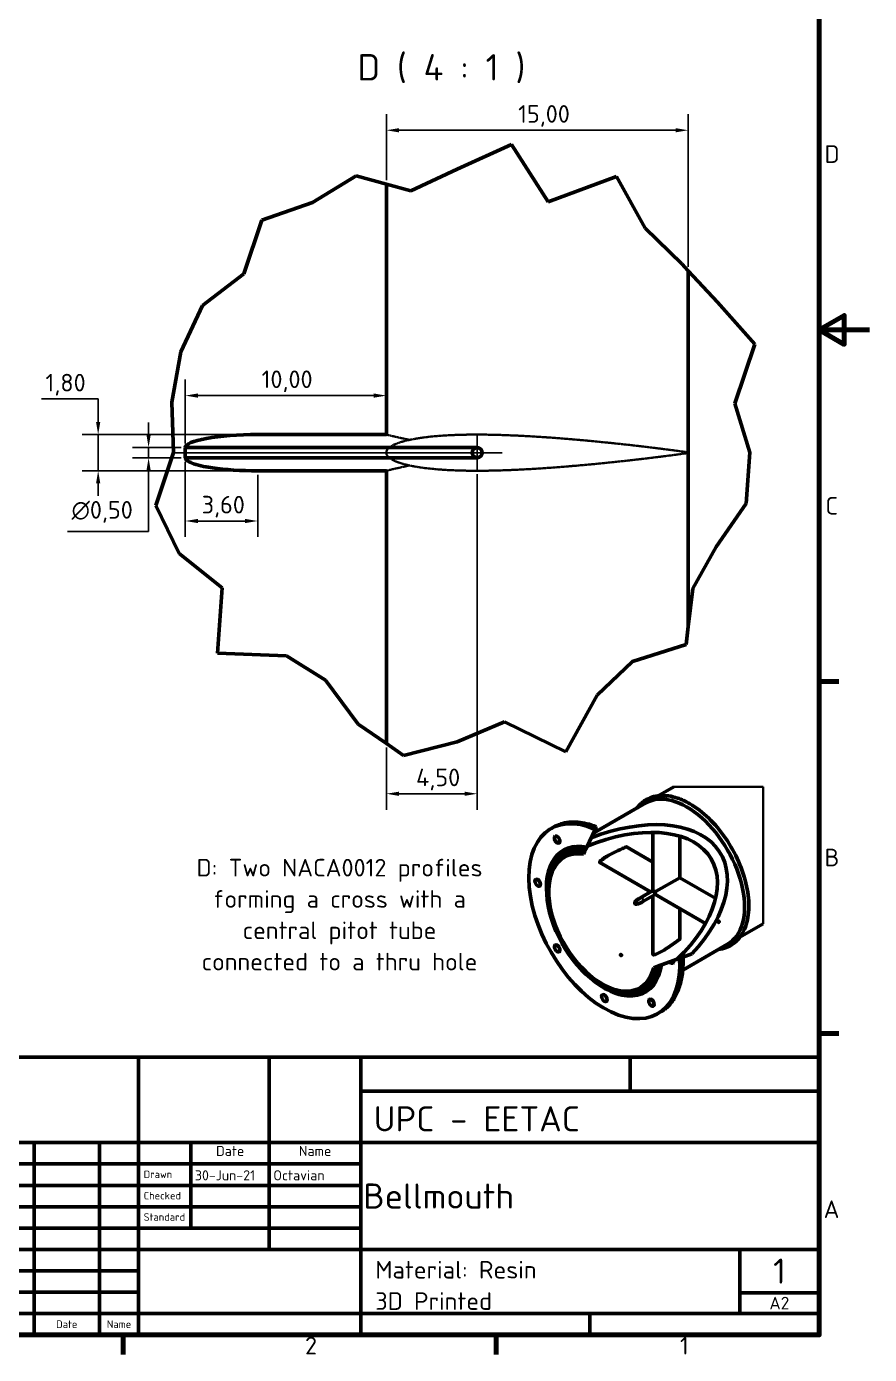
# Model space of a CAD drawing. Header units: millimetres. Extents: x -69 to 1188, y -60 to 840.
# Drawn here: x 853 to 1188, y 12 to 541 of the extents above; entities that cross this region are included whole.
import ezdxf
from ezdxf.enums import TextEntityAlignment as Align

# ---------------------------------------------------------------- set-up
doc = ezdxf.new("R2010")
doc.units = ezdxf.units.MM
doc.header["$LTSCALE"] = 2
doc.linetypes.add('DASHED', pattern=[0.2067, 0.1654, -0.0413])
for name, color, linetype, lineweight in [('Border (ISO)', 7, 'Continuous', 70), ('Break Line (ISO)', 7, 'Continuous', 50), ('Center Mark (ISO)', 7, 'Continuous', 25), ('Centerline (ISO)', 7, 'Continuous', 25), ('Dimension (ISO)', 7, 'Continuous', 25), ('Hidden (ISO)', 7, 'DASHED', 35), ('Symbol (ISO)', 7, 'Continuous', 25), ('Title (ISO)', 7, 'Continuous', 50), ('Visible (ISO)', 7, 'Continuous', 50), ('Visible Narrow (ISO)', 7, 'Continuous', 35)]:
    doc.layers.add(name, color=color, linetype=linetype, lineweight=lineweight)
doc.styles.add('Label Text (DIN)', font='isocpeur.ttf')
doc.styles.add('Note Text (DIN)', font='isocpeur.ttf')
doc.styles.add('Text Style41', font='isocpeur.ttf')
doc.styles.add('Text Style43', font='isocpeur.ttf')
doc.styles.add('Text Style44', font='isocpeur.ttf')
doc.styles.add('Text Style46', font='isocpeur.ttf')
doc.dimstyles.new('Default (DIN)', dxfattribs={"dimscale": 2, "dimtxt": 3.5, "dimasz": 2.5, "dimexe": 3.175, "dimexo": 0.8, "dimgap": 0.8, "dimtad": 1, "dimrnd": 1e-08, "dimzin": 0, "dimtxsty": 'Note Text (DIN)', "dimcen": 0.09, "dimdle": 10, "dimclrd": 256, "dimclre": 256, "dimclrt": 256, "dimadec": 0, "dimazin": 0, "dimtfac": 1, "dimtmove": 0, "dimatfit": 3, "dimfxl": 1, "dimtolj": 1, "dimtzin": 0, "dimlwd": -1, "dimlwe": -1, "dimarcsym": 0})

# ---------------------------------------------------------------- blocks, each defined once
blk = doc.blocks.new('Borders Default Border')
at = {"layer": 'Border (ISO)'}
for p, q in [((584, 140), (587.9, 140)), ((584, 70), (587.9, 70)), ((445.5, 10), (445.5, 6.1)), ((519.75, 10), (519.75, 6.1))]:
    blk.add_line(p, q, dxfattribs=at)
at = {"layer": 'Border (ISO)', "flags": 128}
for points in [[(10, 10), (10, 410), (584, 410), (584, 10), (10, 10)], [(594, 210), (584, 210), (589, 212.89), (589, 207.11), (584, 210)]]:
    blk.add_lwpolyline(points, dxfattribs=at)
at = {"layer": 'Border (ISO)', "char_height": 3.5, "attachment_point": 7, "style": 'Note Text (DIN)'}
for s, insert in [('D', (585.05, 243.25)), ('C', (585.23, 173.25)), ('B', (585.05, 103.25)), ('A', (584.88, 33.25)), ('2', (481.7, 6.1)), ('1', (556.3, 6.1))]:
    blk.add_mtext(s, dxfattribs=dict(at, insert=insert))
blk = doc.blocks.new('Title Blocks DIN')
at = {"layer": 'Title (ISO)'}
for p, q in [((288.4, 155.08), (98.4, 155.08)), ((98.4, 155.08), (98.4, 99.83)), ((153, 99.83), (153, 155.08)), ((179, 138.08), (179, 155.08)), ((197.2, 99.83), (197.2, 155.08)), ((250.8, 148.33), (250.8, 155.08)), ((288.4, 99.83), (288.4, 155.08)), ((197.2, 148.33), (288.4, 148.33)), ((98.4, 138.08), (288.4, 138.08)), ((106.2, 99.83), (106.2, 138.08)), ((132.2, 99.83), (132.2, 138.08)), ((145.2, 99.83), (145.2, 138.08)), ((163.4, 121.08), (163.4, 138.08)), ((179, 116.83), (179, 138.08)), ((98.4, 133.83), (153, 133.83)), ((153, 133.83), (197.2, 133.83)), ((98.4, 129.58), (153, 129.58)), ((153, 129.58), (197.2, 129.58)), ((98.4, 125.33), (153, 125.33)), ((153, 125.33), (197.2, 125.33)), ((98.4, 121.08), (153, 121.08)), ((153, 121.08), (197.2, 121.08)), ((98.4, 116.83), (153, 116.83)), ((153, 116.83), (288.4, 116.83)), ((272.6, 104.08), (272.6, 116.83)), ((98.4, 112.58), (153, 112.58)), ((153, 108.33), (98.4, 108.33)), ((272.6, 108.22), (288.4, 108.22)), ((98.4, 104.08), (153, 104.08)), ((153, 104.08), (197.2, 104.08)), ((197.2, 104.08), (288.4, 104.08)), ((242.8, 99.83), (242.8, 104.08)), ((98.4, 99.83), (288.4, 99.83))]:
    blk.add_line(p, q, dxfattribs=at)
at = {"layer": 'Title (ISO)', "style": 'Text Style46'}
for s, p in [('Date', (171.2, 134.83)), ('Name', (188.1, 134.83))]:
    blk.add_text(s, height=2, dxfattribs=at).set_placement(p, align=Align.BOTTOM_CENTER)
at = {"layer": 'Title (ISO)', "style": 'Text Style44'}
for s, p in [('Drawn', (154, 130.58)), ('Checked', (154, 126.33)), ('Standard', (154, 122.08))]:
    blk.add_text(s, height=1.5, dxfattribs=at).set_placement(p, align=Align.BOTTOM_LEFT)
for s, p in [('State', (102.3, 101.95)), ('Changes', (119.2, 101.95)), ('Date', (138.7, 101.95)), ('Name', (149.1, 101.95))]:
    blk.add_text(s, height=1.5, dxfattribs=at).set_placement(p, align=Align.MIDDLE_CENTER)
at = {"layer": 'Title (ISO)'}
for tag, p, height, style in [('CREATION_DATE_001', (164.2, 130.58), 2, 'Text Style46'), ('AUTHOR_001', (179.8, 130.58), 2, 'Text Style46'), ('TITLE_001', (197.7, 124.95), 5, 'Text Style41'), ('Sheet_number_001', (279.25, 110.02), 5, 'Text Style41'), ('Sheet_Size_001', (278.5, 104.9), 2.5, 'Text Style43')]:
    blk.add_attdef(tag, p, '', height=height, dxfattribs=dict(at, style=style))
at = {"layer": 'Title (ISO)', "style": 'Text Style46'}
for tag, p in [('CHECKED_DATE', (164.4, 126.33)), ('CHECKED_BY', (180, 126.33)), ('ENG_APPROVAL_DATE', (164.4, 122.08)), ('ENG_APPROVED_BY', (180, 122.08))]:
    blk.add_attdef(tag, text='', height=2, dxfattribs=at).set_placement(p, align=Align.BOTTOM_LEFT)
at = {"layer": 'Title (ISO)', "style": 'Text Style41'}
blk.add_attdef('PART_NUMBER', text='', height=5, dxfattribs=at).set_placement((198.2, 110.45), align=Align.MIDDLE_LEFT)
blk = doc.blocks.new('*D27')
at = {"layer": 'Defpoints', "color": 0, "transparency": 16777216}
for p in [(944.56, 378.34), (881.09, 363.94), (944.56, 363.94)]:
    blk.add_point(p, dxfattribs=at)
at = {"layer": 'Dimension (ISO)', "transparency": 16777216}
for p, q in [((858.54, 392.52), (881.09, 392.52)), ((881.09, 392.52), (881.09, 388.34)), ((881.09, 383.34), (881.09, 388.34)), ((942.96, 378.34), (874.74, 378.34)), ((881.09, 378.34), (881.09, 363.94)), ((942.96, 363.94), (874.74, 363.94)), ((881.09, 358.94), (881.09, 353.94))]:
    blk.add_line(p, q, dxfattribs=at)
for points in [[(880.25, 383.34), (881.92, 383.34), (881.09, 378.34)], [(880.25, 358.94), (881.92, 358.94), (881.09, 363.94)]]:
    blk.add_solid(points, dxfattribs=at)
at = {"layer": 'Dimension (ISO)', "transparency": 16777216, "insert": (860.14, 402.52), "char_height": 7, "attachment_point": 1, "style": 'Note Text (DIN)'}
blk.add_mtext('\\A1;1,80', dxfattribs=at)
blk = doc.blocks.new('*D28')
at = {"layer": 'Defpoints', "color": 0, "transparency": 16777216}
for p in [(915.76, 369.14), (944.56, 363.94), (944.56, 343.94)]:
    blk.add_point(p, dxfattribs=at)
at = {"layer": 'Dimension (ISO)', "transparency": 16777216}
for p, q in [((915.76, 367.54), (915.76, 337.59)), ((944.56, 362.34), (944.56, 337.59)), ((920.76, 343.94), (939.56, 343.94))]:
    blk.add_line(p, q, dxfattribs=at)
for points in [[(920.76, 344.77), (920.76, 343.11), (915.76, 343.94)], [(939.56, 344.77), (939.56, 343.11), (944.56, 343.94)]]:
    blk.add_solid(points, dxfattribs=at)
at = {"layer": 'Dimension (ISO)', "transparency": 16777216, "insert": (922.28, 353.94), "char_height": 7, "attachment_point": 1, "style": 'Note Text (DIN)'}
blk.add_mtext('\\A1;3,60', dxfattribs=at)
blk = doc.blocks.new('*D29')
at = {"layer": 'Defpoints', "color": 0, "transparency": 16777216}
for p in [(915.76, 373.14), (901.15, 369.14), (915.76, 369.14)]:
    blk.add_point(p, dxfattribs=at)
at = {"layer": 'Dimension (ISO)', "transparency": 16777216}
for p, q in [((901.15, 378.14), (901.15, 383.14)), ((914.16, 373.14), (894.8, 373.14)), ((901.15, 373.14), (901.15, 369.14)), ((914.16, 369.14), (894.8, 369.14)), ((901.15, 364.14), (901.15, 359.14)), ((901.15, 339.75), (901.15, 359.14)), ((868.94, 339.75), (901.15, 339.75))]:
    blk.add_line(p, q, dxfattribs=at)
for points in [[(900.32, 378.14), (901.98, 378.14), (901.15, 373.14)], [(900.32, 364.14), (901.98, 364.14), (901.15, 369.14)]]:
    blk.add_solid(points, dxfattribs=at)
at = {"layer": 'Dimension (ISO)', "transparency": 16777216, "insert": (870.54, 351.88), "char_height": 7, "attachment_point": 1, "style": 'Note Text (DIN)'}
blk.add_mtext('\\A1;{\\fAIGDT|b0|i0;\\H7.0000;\\ln}\\fISOCPEUR|b0|i0;\\H7.0000;0,50', dxfattribs=at)
blk = doc.blocks.new('*D65')
at = {"layer": 'Defpoints', "color": 0, "transparency": 16777216}
for p in [(915.76, 393.86), (995.76, 393.86), (915.76, 373.14)]:
    blk.add_point(p, dxfattribs=at)
at = {"layer": 'Dimension (ISO)', "transparency": 16777216}
for p, q in [((915.76, 374.74), (915.76, 400.21)), ((990.76, 393.86), (920.76, 393.86))]:
    blk.add_line(p, q, dxfattribs=at)
for points in [[(920.76, 394.7), (920.76, 393.03), (915.76, 393.86)], [(990.76, 394.7), (990.76, 393.03), (995.76, 393.86)]]:
    blk.add_solid(points, dxfattribs=at)
at = {"layer": 'Dimension (ISO)', "transparency": 16777216, "insert": (946.13, 403.86), "char_height": 7, "attachment_point": 1, "style": 'Note Text (DIN)'}
blk.add_mtext('\\A1;10,00', dxfattribs=at)
blk = doc.blocks.new('*D66')
at = {"layer": 'Defpoints', "color": 0, "transparency": 16777216}
for p in [(1115.89, 499.48), (995.76, 478.05), (1115.89, 443.48)]:
    blk.add_point(p, dxfattribs=at)
at = {"layer": 'Dimension (ISO)', "transparency": 16777216}
for p, q in [((995.76, 479.65), (995.76, 505.83)), ((1115.89, 445.08), (1115.89, 505.83)), ((1000.76, 499.48), (1110.89, 499.48))]:
    blk.add_line(p, q, dxfattribs=at)
for points in [[(1000.76, 500.31), (1000.76, 498.64), (995.76, 499.48)], [(1110.89, 500.31), (1110.89, 498.64), (1115.89, 499.48)]]:
    blk.add_solid(points, dxfattribs=at)
at = {"layer": 'Dimension (ISO)', "transparency": 16777216, "insert": (1043.75, 509.48), "char_height": 7, "attachment_point": 1, "style": 'Note Text (DIN)'}
blk.add_mtext('\\A1; \\fISOCPEUR|b0|i0;\\H7.0000;15,00', dxfattribs=at)
blk = doc.blocks.new('*D67')
at = {"layer": 'Defpoints', "color": 0, "transparency": 16777216}
for p in [(1031.89, 364.14), (995.76, 255.38), (1031.89, 235.38)]:
    blk.add_point(p, dxfattribs=at)
at = {"layer": 'Dimension (ISO)', "transparency": 16777216}
for p, q in [((1031.89, 362.54), (1031.89, 229.03)), ((995.76, 253.78), (995.76, 229.03)), ((1000.76, 235.38), (1026.89, 235.38))]:
    blk.add_line(p, q, dxfattribs=at)
for points in [[(1000.76, 236.21), (1000.76, 234.54), (995.76, 235.38)], [(1026.89, 236.21), (1026.89, 234.54), (1031.89, 235.38)]]:
    blk.add_solid(points, dxfattribs=at)
at = {"layer": 'Dimension (ISO)', "transparency": 16777216, "insert": (1003.15, 245.38), "char_height": 7, "attachment_point": 1, "style": 'Note Text (DIN)'}
blk.add_mtext('\\A1; \\fISOCPEUR|b0|i0;\\H7.0000;4,50', dxfattribs=at)

msp = doc.modelspace()

# ---------------------------------------------------------------- linework, layer by layer
at = {"layer": 'Break Line (ISO)'}
for p, q in [((1023.882, 484.011), (1045.506, 493.867)), ((1045.506, 493.867), (1060.178, 470.954)), ((966.419, 470.757), (983.799, 481.356)), ((983.799, 481.356), (995.76, 478.054)), ((1005.521, 475.359), (1023.882, 484.011)), ((1060.178, 470.954), (1087.284, 481.047)), ((1087.284, 481.047), (1098.802, 460.517)), ((995.76, 478.054), (1005.521, 475.359)), ((946.27, 463.724), (966.419, 470.757)), ((939.085, 442.383), (946.27, 463.724)), ((1098.802, 460.517), (1113.295, 446.257)), ((1113.295, 446.257), (1115.891, 443.475)), ((922.617, 429.695), (939.085, 442.383)), ((1115.891, 443.475), (1127.49, 431.048)), ((913.996, 411.225), (922.617, 429.695)), ((1127.49, 431.048), (1142.359, 414.352)), ((1142.359, 414.352), (1134.383, 390.714)), ((910.379, 391.243), (913.996, 411.225)), ((911.036, 371.23), (910.379, 391.243)), ((1134.383, 390.714), (1140.392, 371.23)), ((904.032, 350.097), (911.036, 371.23)), ((1140.392, 371.23), (1138.965, 350.937)), ((913.326, 330.991), (904.032, 350.097)), ((1138.965, 350.937), (1127.055, 333.678)), ((1127.055, 333.678), (1117.765, 317.026)), ((930.476, 317.302), (913.326, 330.991)), ((928.615, 291.292), (930.476, 317.302)), ((1117.765, 317.026), (1115.891, 301.901)), ((1115.891, 301.901), (1115.008, 294.766)), ((955.992, 290.323), (928.615, 291.292)), ((1115.008, 294.766), (1093.753, 287.96)), ((971.513, 280.524), (955.992, 290.323)), ((1093.753, 287.96), (1079.691, 274.565)), ((984.54, 263.141), (971.513, 280.524)), ((1079.691, 274.565), (1067.245, 252.089)), ((995.76, 255.377), (984.54, 263.141)), ((1042.788, 264.008), (1023.882, 256.06)), ((1067.245, 252.089), (1042.788, 264.008)), ((1002.617, 250.631), (995.76, 255.377)), ((1023.882, 256.06), (1002.617, 250.631))]:
    msp.add_line(p, q, dxfattribs=at)
at = {"layer": 'Center Mark (ISO)', "linetype": 'Continuous'}
for p, q in [((1031.891, 378.14), (1031.891, 364.14)), ((1041.891, 371.14), (1024.891, 371.14))]:
    msp.add_line(p, q, dxfattribs=at)
at = {"layer": 'Centerline (ISO)', "linetype": 'Continuous'}
msp.add_line((1036.891, 371.14), (910.76, 371.14), dxfattribs=at)
at = {"layer": 'Hidden (ISO)'}
for start, end in [(0, 82.02529), (277.97471, 0)]:
    msp.add_arc((1115.739, 371.14), 0.153, start, end, dxfattribs=at)
for points, knots in [([(1004.995, 376.231), (1003.216, 376.615), (1001.068, 377.09), (998.518, 377.675), (997.694, 377.868), (996.722, 378.101), (996.418, 378.175), (996.035, 378.27), (995.912, 378.301), (995.786, 378.333), (995.76, 378.34), (995.76, 378.34)], [-0.177447077, -0.177447077, -0.177447077, -0.177447077, -0.164160256, -0.164160256, -0.158491934, -0.158491934, -0.15578151, -0.15578151, -0.154023768, -0.154023768, -0.152796101, -0.152796101, -0.152796101, -0.152796101]), ([(1004.995, 366.049), (1003.394, 366.394), (1001.729, 366.832), (999.286, 367.735), (998.22, 368.205), (996.992, 369.05), (996.614, 369.362), (996.144, 369.938), (995.992, 370.179), (995.787, 370.716), (995.76, 370.953), (995.76, 371.331), (995.788, 371.582), (996.032, 372.186), (996.228, 372.465), (996.833, 373.127), (997.324, 373.48), (999.759, 374.941), (1002.719, 375.74), (1004.995, 376.231)], [-0.193936361, -0.193936361, -0.193936361, -0.193936361, -0.176476279, -0.176476279, -0.1651, -0.1651, -0.160034362, -0.160034362, -0.156979733, -0.156979733, -0.153798731, -0.153798731, -0.150540567, -0.150540567, -0.147079216, -0.147079216, -0.141221535, -0.141221535, -0.117304121, -0.117304121, -0.117304121, -0.117304121]), ([(1004.995, 376.231), (1007.634, 376.801), (1010.918, 377.299), (1024.339, 378.531), (1035.077, 378.445), (1064.845, 377.277), (1088.009, 374.84), (1107.64, 372.394), (1111.415, 371.897), (1115.379, 371.345), (1115.665, 371.304), (1115.76, 371.291)], [0.09563607, 0.09563607, 0.09563607, 0.09563607, 0.15164671, 0.15164671, 0.28252738, 0.28252738, 0.56258796, 0.56258796, 0.62937698, 0.62937698, 0.63443183, 0.63443183, 0.63443183, 0.63443183]), ([(1115.76, 370.989), (1115.758, 370.988), (1115.756, 370.988), (1115.587, 370.964), (1113.341, 370.647), (1091.885, 367.801), (1066.056, 365.041), (1035.045, 363.837), (1021.64, 363.643), (1009.204, 365.278), (1007.125, 365.589), (1004.995, 366.049)], [0, 0, 0, 0, 0.000079308, 0.000079308, 0.00644964, 0.00644964, 0.043478091, 0.043478091, 0.059433344, 0.059433344, 0.061661075, 0.061661075, 0.061661075, 0.061661075]), ([(995.76, 363.94), (995.76, 363.94), (995.788, 363.947), (996.032, 364.009), (996.228, 364.058), (996.833, 364.206), (997.324, 364.324), (999.759, 364.896), (1002.719, 365.557), (1004.995, 366.049)], [-0.153798083, -0.153798083, -0.153798083, -0.153798083, -0.150540566, -0.150540566, -0.147079216, -0.147079216, -0.141221535, -0.141221535, -0.117304121, -0.117304121, -0.117304121, -0.117304121])]:
    msp.add_open_spline(points, degree=3, knots=knots, dxfattribs=at)
at = {"layer": 'Visible (ISO)'}
for p, q in [((995.76, 378.34), (995.76, 478.054)), ((1115.891, 443.475), (1115.891, 371.14)), ((944.56, 378.34), (995.76, 378.34)), ((1031.891, 373.14), (915.76, 373.14)), ((915.76, 369.14), (915.76, 373.14)), ((1115.891, 371.14), (1115.891, 301.901)), ((915.76, 369.14), (1031.891, 369.14)), ((995.76, 363.94), (944.56, 363.94)), ((995.76, 255.377), (995.76, 363.94)), ((1103.95, 234.563), (1110.119, 238.125)), ((1078.558, 219.903), (1099.064, 231.742)), ((1061.254, 221.46), (1062.244, 222.031)), ((1079.22, 222.041), (1078.834, 221.214)), ((1079.22, 222.041), (1079.319, 222.254)), ((1075.494, 214.058), (1078.834, 221.214)), ((1078.098, 219.637), (1078.204, 219.699)), ((1101.801, 196.682), (1101.801, 220.012)), ((1112.503, 201.973), (1112.503, 218.5)), ((1066.045, 211.12), (1067.813, 212.141)), ((1074.239, 211.369), (1074.669, 212.291)), ((1075.233, 213.499), (1074.669, 212.291)), ((1075.233, 213.499), (1075.384, 213.821)), ((1075.384, 213.821), (1075.494, 214.058)), ((1091.28, 214.226), (1101.801, 208.152)), ((1080.739, 207.955), (1100.901, 196.314)), ((1112.499, 201.971), (1103.145, 196.571)), ((1112.499, 201.971), (1112.503, 201.973)), ((1112.503, 201.973), (1126.816, 193.71)), ((1101.801, 196.834), (1096.904, 194.006)), ((1102.701, 195.275), (1097.804, 192.447)), ((1101.801, 171.474), (1101.801, 194.755)), ((1102.57, 195.351), (1122.774, 183.686)), ((1112.503, 177.467), (1112.503, 189.616)), ((1136.45, 178.271), (1145.679, 183.6)), ((1113.71, 165.143), (1131.564, 175.451)), ((1112.476, 169.879), (1110.09, 169.007)), ((1112.476, 169.879), (1113.478, 170.245)), ((1113.787, 170.358), (1113.478, 170.245)), ((1113.787, 170.358), (1117.38, 171.671)), ((1103.179, 166.482), (1102.145, 166.104)), ((1103.179, 166.482), (1104.86, 167.096)), ((1105.204, 167.222), (1104.86, 167.096)), ((1105.257, 167.241), (1105.204, 167.222)), ((1108.57, 168.452), (1105.257, 167.241)), ((1110.09, 169.007), (1108.57, 168.452)), ((1097.195, 157.167), (1098.963, 158.187)), ((1103.754, 147.848), (1104.744, 148.419))]:
    msp.add_line(p, q, dxfattribs=at)
for start, end in [(90, 270), (270, 90)]:
    msp.add_arc((1031.891, 371.14), 2, start, end, dxfattribs=at)
for centre, major_axis, ratio, start_param, end_param in [((944.56, 373.14), (28.8, 0), 0.1805556, 1.5707963, 3.1415927), ((1115.314, 203.596), (16.25, -28.146), 0.5773503, 0, 3.1415927), ((1082.504, 184.654), (21.25, -36.806), 0.5773503, 2.4786438, 7.1415526), ((1080.111, 183.272), (45, 25.981), 0.5773503, 5.1145241, 7.6257791), ((1080.111, 183.272), (48.75, 28.146), 0.5773503, 5.2020387, 7.5878597), ((1082.504, 184.654), (-16.3, 28.232), 0.5773503, 5.8067879, 7.2607086), ((1081.62, 184.143), (15.575, -26.977), 0.5773503, 2.6772614, 6.8620904), ((1081.62, 184.143), (-15, 25.981), 0.5773503, 5.853171, 9.9547411), ((1083.388, 185.164), (-16.3, 28.232), 0.5773503, 0.0271163, 0.4726273), ((1083.388, 185.164), (-16.105, 27.895), 0.5773503, 6.0876648, 6.640622), ((1083.388, 185.164), (-15.77, 27.314), 0.5773503, 5.8648929, 6.4495124), ((1083.388, 185.164), (-15.575, 26.977), 0.5773503, 5.877057, 6.2831853), ((1094.808, 191.757), (-0.125, 0.217), 0.5773503, 5.4977871, 8.3775804), ((1094.808, 191.757), (0.125, -0.217), 0.5773503, 5.2359878, 6.2831853), ((1094.808, 191.757), (0.125, -0.217), 0.5773503, 0, 2.3561945), ((1082.504, 184.654), (16.3, -28.232), 0.5773503, 5.305662, 6.9072167), ((1083.388, 185.164), (15.77, -27.314), 0.5773503, 6.1168583, 6.8594403), ((1083.388, 185.164), (15.575, -26.977), 0.5773503, 0, 0.5605382), ((1109.021, 169.344), (0.775, -1.342), 0.5773503, 5.0734008, 7.2915434), ((1083.388, 185.164), (16.105, -27.895), 0.5773503, 5.9257486, 6.4787058), ((1083.388, 185.164), (16.3, -28.232), 0.5773503, 5.810558, 6.256069)]:
    msp.add_ellipse(centre, major_axis=major_axis, ratio=ratio, start_param=start_param, end_param=end_param, dxfattribs=at)
for centre in [(1063.754, 217.13), (1055.988, 199.963), (1063.754, 173.828), (1082.504, 154.035), (1101.254, 152.178)]:
    msp.add_ellipse(centre, major_axis=(-0.775, 1.342), ratio=0.5773503, dxfattribs=at)
for points, knots in [([(944.56, 363.94), (937.97, 363.94), (931.641, 364.343), (924.745, 365.344), (921.566, 365.865), (918.335, 366.971), (917.457, 367.324), (916.539, 367.926), (916.282, 368.127), (915.982, 368.483), (915.89, 368.622), (915.785, 368.892), (915.76, 369.014), (915.76, 369.14)], [-0.4352114, -0.4352114, -0.4352114, -0.4352114, -0.15068149, -0.15068149, -0.05207033, -0.05207033, -0.02216604, -0.02216604, -0.01084963, -0.01084963, -0.00472538, -0.00472538, 0, 0, 0, 0]), ([(1095.593, 229.738), (1096.468, 230.893), (1097.498, 231.87), (1100.385, 233.779), (1102.396, 234.451), (1106.794, 234.806), (1109.189, 234.464), (1113.25, 233.101), (1114.89, 232.349), (1116.521, 231.407)], [5.2590876, 5.2590876, 5.2590876, 5.2590876, 5.4627269, 5.4627269, 5.7651786, 5.7651786, 6.0769252, 6.0769252, 6.2831853, 6.2831853, 6.2831853, 6.2831853]), ([(1116.521, 231.407), (1119.092, 229.922), (1121.644, 227.964), (1126.463, 223.306), (1128.729, 220.61), (1132.756, 214.754), (1134.516, 211.597), (1137.358, 205.132), (1138.44, 201.825), (1139.813, 195.382), (1140.103, 192.247), (1139.84, 186.458), (1139.287, 183.804), (1137.366, 179.295), (1136.009, 177.425), (1132.683, 174.735), (1130.75, 173.879), (1128.456, 173.496), (1128.275, 173.469), (1128.093, 173.446)], [0, 0, 0, 0, 0.325056, 0.325056, 0.6495402, 0.6495402, 0.9733645, 0.9733645, 1.2972504, 1.2972504, 1.6218807, 1.6218807, 1.9468016, 1.9468016, 2.2654303, 2.2654303, 2.5690478, 2.5690478, 2.594894, 2.594894, 2.594894, 2.594894]), ([(1062.244, 222.031), (1063.179, 222.571), (1064.172, 223.008), (1066.254, 223.67), (1067.343, 223.894), (1069.594, 224.129), (1070.756, 224.14), (1073.133, 223.953), (1074.348, 223.754), (1076.812, 223.154), (1078.062, 222.753), (1079.319, 222.254)], [5.49778714, 5.49778714, 5.49778714, 5.49778714, 5.62377355, 5.62377355, 5.74975996, 5.74975996, 5.87574637, 5.87574637, 6.00173277, 6.00173277, 6.12771918, 6.12771918, 6.12771918, 6.12771918]), ([(1078.382, 219.8), (1078.394, 219.808), (1078.406, 219.815), (1078.445, 219.837), (1078.472, 219.853), (1078.521, 219.882), (1078.542, 219.894), (1078.574, 219.912), (1078.586, 219.919), (1078.599, 219.926), (1078.599, 219.926), (1078.59, 219.921), (1078.58, 219.915), (1078.549, 219.897), (1078.529, 219.885), (1078.485, 219.859), (1078.458, 219.844), (1078.401, 219.812), (1078.372, 219.795), (1078.318, 219.764), (1078.29, 219.748), (1078.241, 219.72), (1078.22, 219.708), (1078.204, 219.699)], [0.014688832, 0.014688832, 0.014688832, 0.014688832, 0.018834415, 0.018834415, 0.028251622, 0.028251622, 0.037668829, 0.037668829, 0.047086036, 0.047086036, 0.056503244, 0.056503244, 0.065920451, 0.065920451, 0.075337658, 0.075337658, 0.084754865, 0.084754865, 0.094172073, 0.094172073, 0.10358928, 0.10358928, 0.113006487, 0.113006487, 0.113006487, 0.113006487]), ([(1080.739, 207.955), (1080.726, 207.962), (1080.713, 207.972), (1080.684, 208.003), (1080.675, 208.025), (1080.665, 208.069), (1080.665, 208.094), (1080.672, 208.15), (1080.681, 208.179), (1080.708, 208.248), (1080.73, 208.288), (1080.797, 208.396), (1080.852, 208.466), (1081.04, 208.684), (1081.211, 208.841), (1081.841, 209.382), (1082.427, 209.772), (1083.265, 210.313), (1083.811, 210.633), (1085.369, 211.5), (1086.503, 212.066), (1088.247, 212.896), (1089.005, 213.243), (1090.034, 213.699), (1090.344, 213.833), (1090.779, 214.019), (1090.903, 214.071), (1091.076, 214.144), (1091.126, 214.165), (1091.221, 214.205), (1091.26, 214.221), (1091.272, 214.226)], [0.14151004, 0.14151004, 0.14151004, 0.14151004, 0.14230901, 0.14230901, 0.14372825, 0.14372825, 0.14525247, 0.14525247, 0.14679127, 0.14679127, 0.14890185, 0.14890185, 0.1528901, 0.1528901, 0.16316904, 0.16316904, 0.19669335, 0.19669335, 0.25151861, 0.25151861, 0.36090304, 0.36090304, 0.43946066, 0.43946066, 0.47253682, 0.47253682, 0.48602441, 0.48602441, 0.49147496, 0.49147496, 0.49657782, 0.49657782, 0.49657782, 0.49657782]), ([(1091.272, 214.226), (1091.274, 214.227), (1091.275, 214.227), (1091.277, 214.227), (1091.279, 214.227), (1091.28, 214.226)], [0.0060112828, 0.0060112828, 0.0060112828, 0.0060112828, 0.0064700098, 0.0064700098, 0.0071888998, 0.0071888998, 0.0071888998, 0.0071888998]), ([(1101.801, 196.682), (1101.801, 196.671), (1101.803, 196.66), (1101.813, 196.634), (1101.822, 196.619), (1101.853, 196.591), (1101.872, 196.578), (1101.924, 196.551), (1101.955, 196.541), (1102.024, 196.521), (1102.071, 196.512), (1102.227, 196.492), (1102.35, 196.491), (1102.689, 196.503), (1102.944, 196.537), (1103.145, 196.571)], [-0.157132082, -0.157132082, -0.157132082, -0.157132082, -0.15578151, -0.15578151, -0.154023768, -0.154023768, -0.152420658, -0.152420658, -0.150342525, -0.150342525, -0.146697186, -0.146697186, -0.137799014, -0.137799014, -0.117424672, -0.117424672, -0.117424672, -0.117424672]), ([(1103.145, 196.571), (1103.022, 196.421), (1102.874, 196.23), (1102.701, 195.958), (1102.645, 195.863), (1102.579, 195.723), (1102.559, 195.674), (1102.534, 195.595), (1102.525, 195.563), (1102.516, 195.504), (1102.515, 195.479), (1102.518, 195.426), (1102.524, 195.406), (1102.54, 195.373), (1102.554, 195.36), (1102.57, 195.351)], [-0.177447076, -0.177447076, -0.177447076, -0.177447076, -0.164160256, -0.164160256, -0.158491934, -0.158491934, -0.15578151, -0.15578151, -0.154023767, -0.154023767, -0.152420658, -0.152420658, -0.150342524, -0.150342524, -0.147084202, -0.147084202, -0.147084202, -0.147084202]), ([(1097.804, 192.447), (1097.047, 192.011), (1096.277, 191.568), (1095.265, 191.417), (1095.161, 191.407), (1095.028, 191.422), (1095.002, 191.426), (1094.951, 191.438), (1094.926, 191.446), (1094.878, 191.466), (1094.855, 191.478), (1094.79, 191.519), (1094.751, 191.554), (1094.684, 191.634), (1094.655, 191.681), (1094.613, 191.777), (1094.599, 191.828), (1094.59, 191.905), (1094.589, 191.93), (1094.592, 191.982), (1094.596, 192.008), (1094.614, 192.085), (1094.634, 192.136), (1094.703, 192.27), (1094.759, 192.347), (1094.888, 192.505), (1094.962, 192.584), (1095.268, 192.885), (1095.516, 193.083), (1096.134, 193.538), (1096.514, 193.781), (1096.904, 194.006)], [0, 0, 0, 0, 0.31415092, 0.31415092, 0.34801045, 0.34801045, 0.35585352, 0.35585352, 0.36372162, 0.36372162, 0.37157498, 0.37157498, 0.38738784, 0.38738784, 0.40326725, 0.40326725, 0.41911249, 0.41911249, 0.42694771, 0.42694771, 0.43480801, 0.43480801, 0.45082055, 0.45082055, 0.48245593, 0.48245593, 0.52022438, 0.52022438, 0.63321747, 0.63321747, 0.79492255, 0.79492255, 0.79492255, 0.79492255]), ([(1127.877, 184.313), (1127.877, 184.339), (1127.881, 184.369), (1127.899, 184.43), (1127.913, 184.461), (1127.944, 184.515), (1127.964, 184.542), (1128.007, 184.588), (1128.031, 184.607), (1128.053, 184.62), (1128.075, 184.633), (1128.099, 184.641), (1128.143, 184.646), (1128.163, 184.641), (1128.194, 184.623), (1128.208, 184.608), (1128.226, 184.568), (1128.23, 184.543), (1128.23, 184.517)], [0.113006487, 0.113006487, 0.113006487, 0.113006487, 0.122423694, 0.122423694, 0.131840902, 0.131840902, 0.141258109, 0.141258109, 0.150675316, 0.150675316, 0.150675316, 0.160092523, 0.160092523, 0.169509731, 0.169509731, 0.178926938, 0.178926938, 0.188344145, 0.188344145, 0.188344145, 0.188344145]), ([(1128.23, 184.517), (1128.23, 184.492), (1128.226, 184.462), (1128.208, 184.401), (1128.194, 184.371), (1128.163, 184.316), (1128.143, 184.289), (1128.099, 184.243), (1128.075, 184.225), (1128.031, 184.199), (1128.007, 184.19), (1127.964, 184.186), (1127.944, 184.19), (1127.913, 184.208), (1127.899, 184.223), (1127.881, 184.263), (1127.877, 184.288), (1127.877, 184.313)], [0.037668829, 0.037668829, 0.037668829, 0.037668829, 0.047086036, 0.047086036, 0.056503244, 0.056503244, 0.065920451, 0.065920451, 0.075337658, 0.075337658, 0.084754865, 0.084754865, 0.094172073, 0.094172073, 0.10358928, 0.10358928, 0.113006487, 0.113006487, 0.113006487, 0.113006487]), ([(1112.499, 177.461), (1112.482, 177.448), (1112.361, 177.355), (1110.675, 176.079), (1108.702, 174.685), (1106.077, 173.032), (1104.951, 172.365), (1103.576, 171.731), (1103.201, 171.572), (1102.652, 171.393), (1102.398, 171.321), (1102.134, 171.3), (1102.077, 171.298), (1101.979, 171.308), (1101.946, 171.317), (1101.894, 171.335), (1101.871, 171.348), (1101.834, 171.378), (1101.821, 171.395), (1101.804, 171.433), (1101.801, 171.454), (1101.801, 171.474)], [0, 0, 0, 0, 0.00834597, 0.00834597, 0.08236164, 0.08236164, 0.12198308, 0.12198308, 0.13405182, 0.13405182, 0.14064222, 0.14064222, 0.14230901, 0.14230901, 0.14372825, 0.14372825, 0.14525247, 0.14525247, 0.14679127, 0.14679127, 0.14847023, 0.14847023, 0.14847023, 0.14847023]), ([(1112.503, 177.467), (1112.503, 177.466), (1112.502, 177.465), (1112.501, 177.462), (1112.5, 177.462), (1112.499, 177.461)], [0.0100644597, 0.0100644597, 0.0100644597, 0.0100644597, 0.0107833497, 0.0107833497, 0.0112420767, 0.0112420767, 0.0112420767, 0.0112420767]), ([(1089.312, 171.014), (1089.29, 171.001), (1089.262, 170.991), (1089.201, 170.981), (1089.168, 170.982), (1089.106, 170.99), (1089.073, 170.999), (1089.013, 171.026), (1088.986, 171.044), (1088.943, 171.082), (1088.924, 171.105), (1088.9, 171.152), (1088.895, 171.177), (1088.896, 171.223), (1088.903, 171.246), (1088.929, 171.287), (1088.948, 171.304), (1088.992, 171.33), (1089.02, 171.34), (1089.081, 171.349), (1089.114, 171.349), (1089.176, 171.34), (1089.209, 171.331), (1089.269, 171.304), (1089.296, 171.286), (1089.339, 171.248), (1089.357, 171.225), (1089.382, 171.177), (1089.387, 171.153), (1089.386, 171.108), (1089.379, 171.085), (1089.353, 171.044), (1089.334, 171.027), (1089.312, 171.014)], [0, 0, 0, 0, 0.00941721, 0.00941721, 0.01883443, 0.01883443, 0.02825164, 0.02825164, 0.03766886, 0.03766886, 0.04708607, 0.04708607, 0.05650329, 0.05650329, 0.0659205, 0.0659205, 0.07533771, 0.07533771, 0.08475493, 0.08475493, 0.09417214, 0.09417214, 0.10358936, 0.10358936, 0.11300657, 0.11300657, 0.12242378, 0.12242378, 0.131841, 0.131841, 0.14125821, 0.14125821, 0.15067543, 0.15067543, 0.15067543, 0.15067543]), ([(1113.787, 170.358), (1113.887, 168.352), (1113.844, 166.413), (1113.47, 162.722), (1113.14, 160.969), (1112.194, 157.699), (1111.578, 156.182), (1110.071, 153.428), (1109.18, 152.193), (1107.143, 150.049), (1105.997, 149.142), (1104.744, 148.419)], [1.51185268, 1.51185268, 1.51185268, 1.51185268, 1.68072104, 1.68072104, 1.8495894, 1.8495894, 2.01845777, 2.01845777, 2.18732613, 2.18732613, 2.35619449, 2.35619449, 2.35619449, 2.35619449])]:
    msp.add_open_spline(points, degree=3, knots=knots, dxfattribs=at)
at = {"layer": 'Visible Narrow (ISO)'}
for p, q in [((1145.679, 238.125), (1110.119, 238.125)), ((1145.679, 183.6), (1145.679, 238.125)), ((1112.499, 201.971), (1112.499, 218.502)), ((1101.801, 208.148), (1091.272, 214.226)), ((1126.815, 193.706), (1112.499, 201.971)), ((1112.499, 177.461), (1112.499, 189.618))]:
    msp.add_line(p, q, dxfattribs=at)
for centre, major_axis, ratio, start_param, end_param in [((1083.494, 185.225), (-21.25, 36.806), 0.5773503, 5.6405104, 6.2831853), ((1097.354, 193.431), (2.535, 1.512), 0.1550705, 1.4785378, 3.0493341), ((1097.354, 193.227), (-0.45, 0.779), 0.5773503, 3.1415927, 6.2831853), ((1083.494, 185.225), (21.25, -36.806), 0.5773503, 0, 0.8526344)]:
    msp.add_ellipse(centre, major_axis=major_axis, ratio=ratio, start_param=start_param, end_param=end_param, dxfattribs=at)

# ---------------------------------------------------------------- block references
at = {"xscale": 2, "yscale": 2, "zscale": 2}
msp.add_blockref('Borders Default Border', (0, 0), dxfattribs=at)
msp.add_blockref('Title Blocks DIN', (591.198, -179.656), dxfattribs=at).add_auto_attribs({'Sheet_number_001': '1', 'Sheet_Size_001': 'A2', 'TITLE_001': 'Bellmouth', 'CREATION_DATE_001': '30-Jun-21', 'AUTHOR_001': 'Octavian'})

# ---------------------------------------------------------------- texts
at = {"layer": 'Symbol (ISO)', "insert": (984.229, 518.25), "char_height": 10.5, "attachment_point": 7, "style": 'Label Text (DIN)'}
msp.add_mtext('D ( 4 : 1 )', dxfattribs=at)
at = {"layer": 'Symbol (ISO)', "char_height": 7, "line_spacing_factor": 1.068348, "style": 'Note Text (DIN)'}
for s, insert, width, attachment_point in [('\\fISOCPEUR|b0|i0;D: Two NACA0012 profiles\\P\\fISOCPEUR|b0|i0;forming a cross with a \\P\\fISOCPEUR|b0|i0;central pitot tube\\P\\fISOCPEUR|b0|i0;connected to a thru hole', (977.129, 209.453), 111.25324, 2), ('\\fISOCPEUR|b0|i0;Material: Resin\\P\\fISOCPEUR|b0|i0;3D Printed', (991.374, 49.412), 62.96753, 1)]:
    msp.add_mtext(s, dxfattribs=dict(at, insert=insert, width=width, attachment_point=attachment_point))
at = {"layer": 'Symbol (ISO)', "insert": (990.773, 110.979), "char_height": 10, "width": 79.96289, "attachment_point": 1, "style": 'Note Text (DIN)'}
msp.add_mtext('\\fISOCPEUR|b0|i0;\\H10.0000;UPC - EETAC', dxfattribs=at)

# ---------------------------------------------------------------- dimensions: what is measured, and where the dimension line sits
at = {"layer": 'Dimension (ISO)'}
for base, p1, p2, angle, text, override, picture, middle in [((1115.891, 499.475), (995.76, 478.054), (1115.891, 443.475), 180, ' \\fISOCPEUR|b0|i0;\\H7.0000;15,00', {"dimgap": 0.8, "dimdec": 2, "dimlfac": 0.125, "dimtol": 0, "dimlim": 0, "dimtp": 0, "dimtm": 0, "dimtdec": 2, "dimtofl": 0, "dimatfit": 1}, '*D66', (1055.826, 499.475)), ((901.149, 369.14), (915.76, 373.14), (915.76, 369.14), 90, '{\\fAIGDT|b0|i0;\\H7.0000;\\ln}\\fISOCPEUR|b0|i0;\\H7.0000;<>', {"dimgap": 0.8, "dimtih": 1, "dimtoh": 1, "dimdec": 2, "dimlfac": 0.125, "dimtol": 0, "dimlim": 0, "dimtp": 0, "dimtm": 0, "dimtdec": 2, "dimtofl": 1, "dimtmove": 1, "dimatfit": 1}, '*D29', (900.602, 339.75))]:
    dim = msp.add_linear_dim(base=base, p1=p1, p2=p2, angle=angle, text=text, dimstyle='Default (DIN)', override=override, dxfattribs=at)
    dim.commit()
    dim.dimension.update_dxf_attribs({"geometry": picture, "text_midpoint": middle, "dimtype": 160})
for base, p1, p2, angle, override, picture, middle in [((881.087, 363.94), (944.559, 378.34), (944.56, 363.94), 270, {"dimgap": 0.8, "dimtih": 1, "dimtoh": 1, "dimdec": 2, "dimlfac": 0.125, "dimtol": 0, "dimlim": 0, "dimtp": 0, "dimtm": 0, "dimtdec": 2, "dimtofl": 1, "dimtmove": 1, "dimatfit": 1}, '*D27', (880.713, 392.52)), ((944.559, 343.94), (915.76, 369.14), (944.559, 363.94), 180, {"dimgap": 0.8, "dimdec": 2, "dimlfac": 0.125, "dimtol": 0, "dimlim": 0, "dimtp": 0, "dimtm": 0, "dimtdec": 2, "dimtofl": 0, "dimatfit": 1}, '*D28', (930.16, 343.94))]:
    dim = msp.add_linear_dim(base=base, p1=p1, p2=p2, angle=angle, dimstyle='Default (DIN)', override=override, dxfattribs=at)
    dim.commit()
    dim.dimension.update_dxf_attribs({"geometry": picture, "text_midpoint": middle, "dimtype": 160})
dim = msp.add_linear_dim(base=(915.76, 393.864), p1=(995.76, 393.864), p2=(915.76, 373.14), dimstyle='Default (DIN)', override={"dimgap": 0.8, "dimdec": 2, "dimlfac": 0.125, "dimse1": 1, "dimtol": 0, "dimlim": 0, "dimtp": 0, "dimtm": 0, "dimtdec": 2, "dimtofl": 0, "dimatfit": 1}, dxfattribs=at)
dim.commit()
dim.dimension.update_dxf_attribs({"geometry": '*D65', "text_midpoint": (955.76, 393.864), "dimtype": 160})
dim = msp.add_linear_dim(base=(1031.891, 235.377), p1=(995.76, 255.377), p2=(1031.891, 364.14), text=' \\fISOCPEUR|b0|i0;\\H7.0000;4,50', dimstyle='Default (DIN)', override={"dimgap": 0.8, "dimdec": 2, "dimlfac": 0.125, "dimtol": 0, "dimlim": 0, "dimtp": 0, "dimtm": 0, "dimtdec": 2, "dimtofl": 0, "dimatfit": 1}, dxfattribs=at)
dim.commit()
dim.dimension.update_dxf_attribs({"geometry": '*D67', "text_midpoint": (1013.826, 235.377), "dimtype": 160})

doc.saveas('drawing.dxf')
